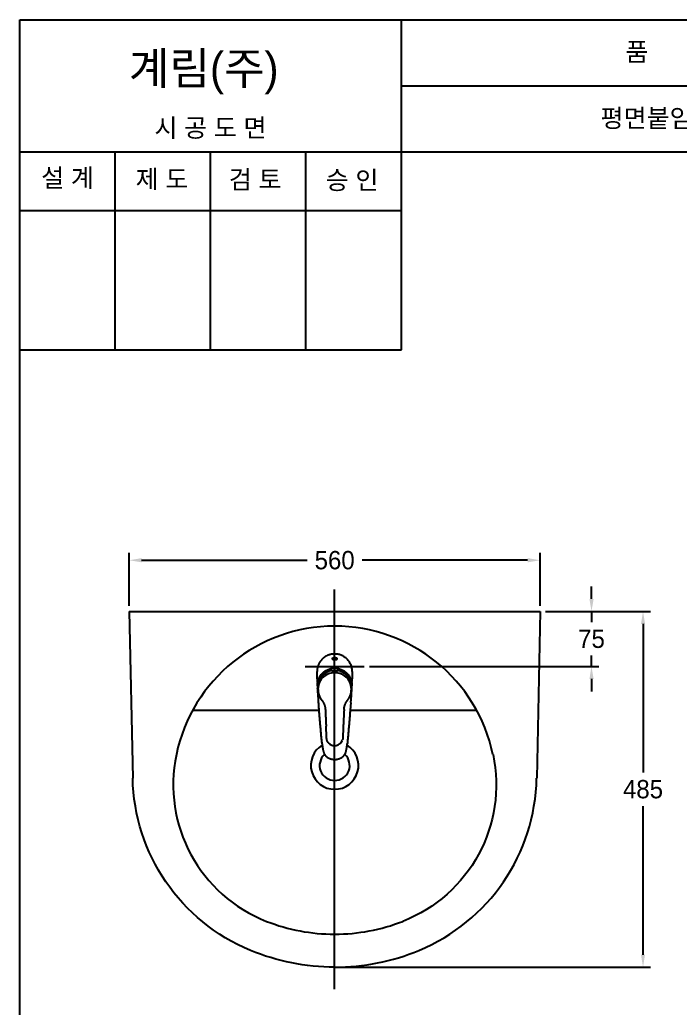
# Model space of a CAD drawing. Header units: millimetres. Extents: x 0 to 5789, y -67 to 2530.
# Drawn here: x 1989 to 2889, y 1183 to 2530 of the extents above; entities that cross this region are included whole.
import ezdxf
from ezdxf.enums import TextEntityAlignment as Align
from ezdxf.lldxf.tags import DXFTag

# ---------------------------------------------------------------- set-up
doc = ezdxf.new("R2010")
doc.units = ezdxf.units.MM
for name, color, linetype in [('TEXT', 7, 'Continuous'), ('내부선 및 부속', 4, 'Continuous'), ('도각라인', 7, 'Continuous'), ('외형선', 3, 'Continuous'), ('중심선', 1, 'DASHED'), ('치수선', 7, 'Continuous')]:
    doc.layers.add(name, color=color, linetype=linetype)
doc.styles.add('____', font='')
doc.styles.add('타이틀', font='H2GTRM.TTF', dxfattribs={"height": 25})
doc.styles.get('____').set_extended_font_data('굴림')
tags = doc.linetypes.add('DASHDOT', pattern=[70, 31, -13, 13, -13]).pattern_tags.tags
tags[10:11] = [DXFTag(74, 4), DXFTag(75, 0), DXFTag(340, '0'), DXFTag(46, 0.0), DXFTag(50, 0.0), DXFTag(44, 0.0), DXFTag(45, 0.0)]
tags[8:9] = [DXFTag(74, 4), DXFTag(75, 0), DXFTag(340, '0'), DXFTag(46, 0.0), DXFTag(50, 0.0), DXFTag(44, 0.0), DXFTag(45, 0.0)]
tags[6:7] = [DXFTag(74, 4), DXFTag(75, 0), DXFTag(340, '0'), DXFTag(46, 0.0), DXFTag(50, 0.0), DXFTag(44, 0.0), DXFTag(45, 0.0)]
tags[4:5] = [DXFTag(74, 4), DXFTag(75, 0), DXFTag(340, '0'), DXFTag(46, 0.0), DXFTag(50, 0.0), DXFTag(44, 0.0), DXFTag(45, 0.0)]
tags = doc.linetypes.add('DASHED', pattern=[25.72, 12.86, -12.86]).pattern_tags.tags
tags[6:7] = [DXFTag(74, 4), DXFTag(75, 0), DXFTag(340, '0'), DXFTag(46, 0.0), DXFTag(50, 0.0), DXFTag(44, 0.0), DXFTag(45, 0.0)]
tags[4:5] = [DXFTag(74, 4), DXFTag(75, 0), DXFTag(340, '0'), DXFTag(46, 0.0), DXFTag(50, 0.0), DXFTag(44, 0.0), DXFTag(45, 0.0)]
doc.dimstyles.new('MSADIM', dxfattribs={"dimtxt": 33, "dimasz": 17, "dimexe": 10, "dimexo": 7.5, "dimgap": 10, "dimtad": 0, "dimtih": 1, "dimtoh": 1, "dimdec": 0, "dimzin": 1, "dimdsep": 46, "dimtxsty": '____', "dimcen": 11.25, "dimadec": 0, "dimazin": 0, "dimtfac": 1, "dimtdec": 0, "dimtix": 1, "dimtmove": 0, "dimatfit": 3, "dimfxl": 0, "dimtolj": 1, "dimtzin": 1, "dimarcsym": 0})

# ---------------------------------------------------------------- blocks, each defined once
blk = doc.blocks.new('*D16')
at = {"layer": '치수선', "color": 0, "linetype": 'Continuous', "lineweight": -2}
for p, q in [((2138.4, 1731), (2138.4, 1803.2)), ((2155.4, 1793.2), (2381.1, 1793.2)), ((2681.4, 1793.2), (2455.8, 1793.2)), ((2698.4, 1731), (2698.4, 1803.2))]:
    blk.add_line(p, q, dxfattribs=at)
at = {"layer": '치수선', "color": 0, "linetype": 'Continuous'}
for points in [[(2155.4, 1796.1), (2155.4, 1790.4), (2138.4, 1793.2)], [(2681.4, 1796.1), (2681.4, 1790.4), (2698.4, 1793.2)]]:
    blk.add_solid(points, dxfattribs=at)
at = {"layer": '치수선', "color": 0, "linetype": 'Continuous', "insert": (2418.4, 1793.2), "char_height": 25, "attachment_point": 5, "style": '____'}
blk.add_mtext('\\A1;560', dxfattribs=at)
blk = doc.blocks.new('*D17')
at = {"layer": '치수선', "color": 0, "linetype": 'Continuous', "lineweight": -2}
for p, q in [((2768.4, 1740.5), (2768.4, 1757.5)), ((2705.9, 1723.5), (2778.4, 1723.5)), ((2768.4, 1723.5), (2768.4, 1708.8)), ((2768.4, 1648.5), (2768.4, 1663.2)), ((2465.9, 1648.5), (2778.4, 1648.5)), ((2768.4, 1631.5), (2768.4, 1614.5))]:
    blk.add_line(p, q, dxfattribs=at)
at = {"layer": '치수선', "color": 0, "linetype": 'Continuous'}
for points in [[(2765.6, 1740.5), (2771.3, 1740.5), (2768.4, 1723.5)], [(2765.6, 1631.5), (2771.3, 1631.5), (2768.4, 1648.5)]]:
    blk.add_solid(points, dxfattribs=at)
at = {"layer": '치수선', "color": 0, "linetype": 'Continuous', "insert": (2768.4, 1686), "char_height": 25, "attachment_point": 5, "style": '____'}
blk.add_mtext('\\A1;75', dxfattribs=at)
blk = doc.blocks.new('*D18')
at = {"layer": '치수선', "color": 0, "linetype": 'Continuous', "lineweight": -2}
for p, q in [((2705.9, 1723.5), (2848.6, 1723.5)), ((2838.6, 1706.5), (2838.6, 1503.8)), ((2838.6, 1255.5), (2838.6, 1458.1)), ((2425.9, 1238.5), (2848.6, 1238.5))]:
    blk.add_line(p, q, dxfattribs=at)
at = {"layer": '치수선', "color": 0, "linetype": 'Continuous'}
for points in [[(2835.8, 1706.5), (2841.4, 1706.5), (2838.6, 1723.5)], [(2835.8, 1255.5), (2841.4, 1255.5), (2838.6, 1238.5)]]:
    blk.add_solid(points, dxfattribs=at)
at = {"layer": '치수선', "color": 0, "linetype": 'Continuous', "insert": (2838.6, 1481), "char_height": 25, "attachment_point": 5, "style": '____'}
blk.add_mtext('\\A1;485', dxfattribs=at)

msp = doc.modelspace()

# ---------------------------------------------------------------- linework, layer by layer
at = {"layer": '내부선 및 부속', "linetype": 'Continuous'}
for p, q in [((2397.3, 1588.5), (2224.8, 1588.5)), ((2612, 1588.5), (2439.5, 1588.5))]:
    msp.add_line(p, q, dxfattribs=at)
for centre, radius, start, end in [((2418.4, 1513.5), 32.5, 121.4345, 58.5658), ((2418.3, 1551.7), 11.3, 220.1673, 341.7572), ((2418.4, 1513.5), 20.5, 132.491, 47.5072)]:
    msp.add_arc(centre, radius, start, end, dxfattribs=at)
msp.add_rational_spline([(2418.4, 1665.4), (2408.5, 1665.5), (2401.5, 1658.4), (2394.4, 1651.4), (2394.4, 1641.5)], [1, 0.923873603344, 1, 0.923873603344, 1], degree=2, knots=[0, 0, 0, 0.5, 0.5, 1, 1, 1], dxfattribs=at)
for points, knots in [([(2418.4, 1657.1), (2416.6, 1657.1), (2415.3, 1657.8), (2415.1, 1659.2), (2415.5, 1659.7), (2416.7, 1660.5), (2417.5, 1660.7), (2418.4, 1660.7)], [0, 0, 0, 0, 0.498025, 0.498025, 0.742403, 0.742403, 1, 1, 1, 1]), ([(2415.3, 1658.3), (2415.4, 1658.5), (2415.8, 1658.9), (2416.5, 1659.3), (2417.4, 1659.6), (2418.1, 1659.7), (2418.4, 1659.7)], [0, 0, 0, 0, 0.213027, 0.451355, 0.721359, 1, 1, 1, 1]), ([(2418.4, 1660.7), (2419.3, 1660.7), (2420.2, 1660.5), (2421.5, 1659.7), (2421.7, 1659.2), (2421.6, 1657.8), (2420.3, 1657.1), (2418.4, 1657.1)], [0, 0, 0, 0, 0.250344, 0.250344, 0.505692, 0.505692, 1, 1, 1, 1]), ([(2418.4, 1659.7), (2419.6, 1659.7), (2420.4, 1659.3), (2421.2, 1658.8), (2421.4, 1658.5), (2421.5, 1658.3)], [0, 0, 0, 0, 0.435639, 0.435639, 1, 1, 1, 1]), ([(2414.9, 1642.8), (2409.6, 1642), (2404.7, 1639.5), (2397.8, 1632.4), (2395.8, 1627.9), (2395.6, 1621.9)], [0, 0, 0, 0, 0.5, 0.5, 1, 1, 1, 1]), ([(2418.4, 1639.9), (2415.2, 1639.9), (2412.1, 1639.2), (2406.3, 1636.7), (2403.7, 1635), (2397.3, 1628.1), (2395.1, 1621.6), (2395.8, 1615)], [0, 0, 0, 0, 0.248236, 0.248236, 0.496338, 0.496338, 1, 1, 1, 1]), ([(2414.9, 1641.9), (2414.9, 1641.7), (2415.3, 1641.6), (2416.6, 1641.5), (2417.5, 1641.5), (2418.4, 1641.5)], [0, 0, 0, 0, 0.493042, 0.493042, 1, 1, 1, 1]), ([(2418.4, 1641.5), (2419.4, 1641.5), (2420.3, 1641.5), (2421.6, 1641.6), (2421.9, 1641.7), (2421.9, 1641.9)], [0, 0, 0, 0, 0.493716, 0.493716, 1, 1, 1, 1]), ([(2441.1, 1615), (2441.7, 1621.6), (2439.6, 1628.1), (2433.1, 1635), (2430.6, 1636.7), (2424.8, 1639.2), (2421.7, 1639.9), (2418.4, 1639.9)], [0, 0, 0, 0, 0.502806, 0.502806, 0.750772, 0.750772, 1, 1, 1, 1]), ([(2441.3, 1621.9), (2441, 1627.9), (2439.1, 1632.4), (2432.1, 1639.5), (2427.3, 1642), (2421.9, 1642.8)], [0, 0, 0, 0, 0.5, 0.5, 1, 1, 1, 1])]:
    msp.add_open_spline(points, degree=3, knots=knots, dxfattribs=at)
for points, weights in [([(2442.4, 1641.5), (2442.4, 1665.5), (2418.4, 1665.4)], [1, 0.707185387611, 1]), ([(2394.9, 1622.7), (2395, 1646.1), (2418.4, 1646.1)], [1, 0.707125544548, 1]), ([(2418.4, 1646.1), (2441.9, 1646.1), (2441.9, 1622.7)], [1, 0.707125544548, 1]), ([(2414.9, 1642.1), (2416.7, 1642.4), (2418.4, 1642.4)], [1, 0.996173918247, 1]), ([(2421.9, 1642.1), (2420.2, 1642.4), (2418.4, 1642.4)], [1, 0.996153950691, 1]), ([(2394.9, 1622.1), (2394.9, 1622.4), (2394.9, 1622.7)], [1, 0.999912261963, 1]), ([(2394.9, 1622.1), (2395, 1619.4), (2395.7, 1616.8)], [1, 0.993428587914, 1]), ([(2397.4, 1587), (2397, 1593), (2395.2, 1619.4)], [1, 0.999993741512, 1]), ([(2440.4, 1599.1), (2441.5, 1608.9), (2441.9, 1622.1)], [1, 0.999511599541, 1]), ([(2441.3, 1617.4), (2441.9, 1619.7), (2441.9, 1622.1)], [1, 0.99490660429, 1]), ([(2441.9, 1622.7), (2441.9, 1622.4), (2441.9, 1622.1)], [1, 0.999912261963, 1]), ([(2395.8, 1615), (2396.6, 1607.9), (2401, 1602.3)], [1, 0.961287915707, 1]), ([(2435.9, 1602.3), (2440.3, 1607.9), (2441.1, 1615)], [1, 0.960904896259, 1]), ([(2401, 1602.3), (2401.1, 1602.1), (2401.3, 1601.9)], [1, 0.999939501286, 1]), ([(2401.3, 1601.9), (2402.5, 1600.2), (2403.4, 1598.3)], [1, 0.995856523514, 1]), ([(2403.4, 1598.3), (2405.5, 1594.2), (2405.7, 1589.6)], [1, 0.978727579117, 1]), ([(2431.2, 1589.6), (2431.3, 1592.3), (2432.1, 1594.9)], [1, 0.992239117622, 1]), ([(2432.1, 1594.9), (2433.2, 1598.7), (2435.5, 1601.8)], [1, 0.985343575478, 1]), ([(2435.6, 1601.8), (2435.7, 1602), (2435.9, 1602.2)], [1, 0.999930858612, 1]), ([(2440.4, 1598.9), (2439.9, 1593), (2439.4, 1587)], [1, 0.999993622303, 1]), ([(2401.3, 1543), (2399.1, 1565), (2397.4, 1587)], [1, 0.999929606915, 1]), ([(2439.4, 1587), (2437.7, 1565), (2435.6, 1543)], [1, 0.999929606915, 1]), ([(2409.7, 1544.4), (2407.6, 1547), (2407.5, 1550.4)], [1, 0.954250395298, 1]), ([(2429.4, 1550.4), (2429.4, 1549.3), (2429.1, 1548.2)], [1, 0.994235515594, 1]), ([(2401.3, 1543), (2401.3, 1542.6), (2401.4, 1542.3)], [1, 0.999995529652, 1]), ([(2401.4, 1542.3), (2401.8, 1537.2), (2403.1, 1532.2)], [1, 0.997376203537, 1]), ([(2433.8, 1532.2), (2435, 1537.2), (2435.5, 1542.3)], [1, 0.997388422489, 1]), ([(2435.5, 1542.3), (2435.5, 1542.6), (2435.6, 1543)], [1, 0.999997198582, 1]), ([(2403.1, 1532.2), (2404.8, 1525.4), (2411.4, 1523.1)], [1, 0.881687879562, 1]), ([(2411.4, 1523.1), (2414.8, 1521.7), (2418.4, 1521.6)], [1, 0.981753051281, 1]), ([(2418.4, 1521.6), (2422.1, 1521.7), (2425.4, 1523.1)], [1, 0.981707036495, 1]), ([(2425.4, 1523.1), (2432, 1525.4), (2433.8, 1532.2)], [1, 0.881586849689, 1])]:
    msp.add_rational_spline(points, weights, degree=2, dxfattribs=at)
for points in [[(2394.6, 1633.9), (2394.5, 1637.7), (2394.4, 1641.5)], [(2394.7, 1631.7), (2394.7, 1632.8), (2394.6, 1633.9)], [(2394.7, 1631.7), (2394.7, 1629.4), (2394.8, 1627.1)], [(2414.9, 1642.8), (2414.9, 1642.3), (2414.9, 1641.9)], [(2421.9, 1641.9), (2421.9, 1642.3), (2421.9, 1642.8)], [(2442, 1627.1), (2442.1, 1629.4), (2442.2, 1631.7)], [(2442.4, 1641.5), (2442.3, 1637.7), (2442.2, 1633.9)], [(2442.2, 1633.9), (2442.2, 1632.8), (2442.2, 1631.7)], [(2394.8, 1627), (2394.8, 1626), (2394.9, 1625)], [(2394.9, 1625), (2394.9, 1623.9), (2394.9, 1622.7)], [(2395.6, 1621.9), (2395.6, 1620), (2395.7, 1618.2)], [(2395.7, 1617.5), (2395.7, 1617.2), (2395.7, 1616.9)], [(2441.2, 1618.5), (2441.2, 1620.2), (2441.3, 1621.9)], [(2441.9, 1622.7), (2442, 1623.9), (2442, 1625)], [(2442, 1625), (2442, 1626), (2442, 1627)], [(2442, 1623.3), (2442, 1623.6), (2442, 1623.9)], [(2405.7, 1589.6), (2406.2, 1578.2), (2406.7, 1566.8)], [(2431.2, 1589.6), (2430.7, 1578.2), (2430.1, 1566.8)], [(2407.5, 1550.4), (2407.1, 1558.6), (2406.7, 1566.8)], [(2430.1, 1566.8), (2429.8, 1558.6), (2429.4, 1550.4)]]:
    msp.add_open_spline(points, degree=2, dxfattribs=at)
at = {"layer": '도각라인', "color": 7}
for p, q in [((1989.3, 0), (1989.3, 2530)), ((1989.3, 2530), (3789.3, 2530)), ((2509.3, 2080), (2509.3, 2530)), ((2509.3, 2440), (3789.3, 2440)), ((1989.3, 2350), (3789.3, 2350)), ((2119.3, 2080), (2119.3, 2350)), ((2249.3, 2080), (2249.3, 2350)), ((2379.3, 2080), (2379.3, 2350)), ((1989.3, 2270), (2509.3, 2270)), ((1989.3, 2080), (2509.3, 2080))]:
    msp.add_line(p, q, dxfattribs=at)
at = {"layer": '외형선', "linetype": 'Continuous'}
for p, q in [((2138.4, 1723.5), (2698.4, 1723.5)), ((2138.4, 1723.5), (2143.2, 1496.1)), ((2698.4, 1723.5), (2693.7, 1496.1))]:
    msp.add_line(p, q, dxfattribs=at)
at = {"layer": '외형선', "linetype": 'Continuous', "flags": 128}
for points in [[(2634.2, 1528.4, -0.366647), (2511.2, 1300.9)], [(2303.5, 1261.4, -0.297578), (2143.2, 1496.1)], [(2418.4, 1238.5, -0.098575), (2303.5, 1261.4)]]:
    msp.add_lwpolyline(points, format="xyb", dxfattribs=at)
at = {"layer": '외형선', "linetype": 'Continuous'}
for centre, radius, start, end in [((2418.4, 1483), 220.4, 11.8649, 168.1351), ((2398.4, 1487.2), 200, 168.1351, 248.6763), ((2433.7, 1501.5), 260, 292.519, 358.8063), ((2418.4, 1538.5), 255, 248.6763, 270), ((2418.4, 1538.5), 255, 270, 291.3237), ((2418.4, 1538.5), 300, 270, 292.519)]:
    msp.add_arc(centre, radius, start, end, dxfattribs=at)
at = {"layer": '중심선', "linetype": 'DASHDOT'}
for p, q in [((2418.4, 1208.5), (2418.4, 1753.5)), ((2378.4, 1648.5), (2458.4, 1648.5))]:
    msp.add_line(p, q, dxfattribs=at)

# ---------------------------------------------------------------- texts
at = {"layer": 'TEXT', "style": '타이틀'}
for s, p in [('품             명', (2905, 2486.4)), ('평면붙임 세면기', (2895.1, 2396)), ('시 공 도 면', (2249.2, 2382.7)), ('설 계', (2054.4, 2314.6)), ('제 도', (2183.1, 2312.9)), ('검 토', (2310.1, 2312.3)), ('승 인', (2442.1, 2311.4))]:
    msp.add_text(s, height=25, dxfattribs=at).set_placement(p, align=Align.MIDDLE_CENTER)
msp.add_text('계림(주)', height=44, dxfattribs=at).set_placement((2138, 2441.8))

# ---------------------------------------------------------------- dimensions: what is measured, and where the dimension line sits
at = {"layer": '치수선', "linetype": 'Continuous'}
dim = msp.add_linear_dim(base=(2698.4, 1793.2), p1=(2138.4, 1723.5), p2=(2698.4, 1723.5), dimstyle='MSADIM', override={"dimtxt": 25}, dxfattribs=at)
dim.commit()
dim.dimension.update_dxf_attribs({"geometry": '*D16', "text_midpoint": (2418.4, 1793.2), "dimtype": 160})
for base, p1, p2, picture, middle in [((2768.4, 1723.5), (2458.4, 1648.5), (2698.4, 1723.5), '*D17', (2768.4, 1686)), ((2838.6, 1238.5), (2698.4, 1723.5), (2418.4, 1238.5), '*D18', (2838.6, 1481))]:
    dim = msp.add_linear_dim(base=base, p1=p1, p2=p2, angle=90, dimstyle='MSADIM', override={"dimtxt": 25}, dxfattribs=at)
    dim.commit()
    dim.dimension.update_dxf_attribs({"geometry": picture, "text_midpoint": middle, "dimtype": 160})

doc.saveas('drawing.dxf')
